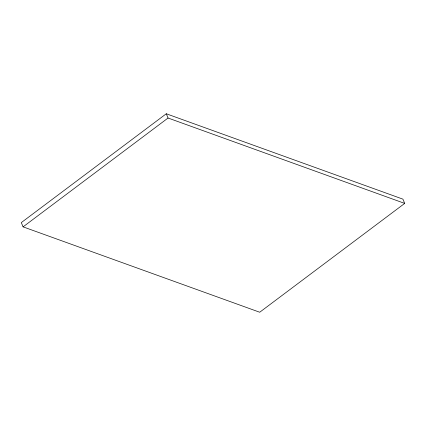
<?xml version="1.0" encoding="UTF-8"?>
<svg xmlns="http://www.w3.org/2000/svg" width="426" height="426" viewBox="0 0 426 426"><rect width="100%" height="100%" fill="white"/><g stroke="black" fill="none" stroke-linecap="round" stroke-linejoin="round"><path stroke-width="0.64" d="M166.284 113.763L21.3 222.596L23.084 226.856L259.716 312.237L404.7 203.404L402.916 199.144L166.284 113.763L168.062 118.023L404.7 203.404M23.084 226.856L168.062 118.023"/></g></svg>
